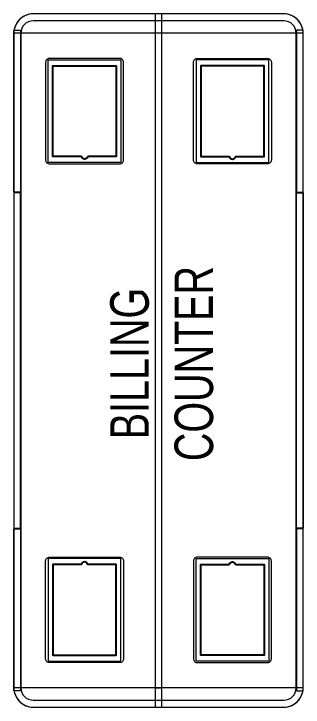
# Model space of a CAD drawing. Header units: feet. Extents: x 3182276 to 3200053, y -5471747 to -5457952.
# Drawn here: x 3191483 to 3192233, y -5465172 to -5463372 of the extents above; entities that cross this region are included whole.
import ezdxf

# ---------------------------------------------------------------- set-up
doc = ezdxf.new("R2010")
doc.units = ezdxf.units.FT
doc.header["$LTSCALE"] = 33
doc.header["$MEASUREMENT"] = 0
doc.linetypes.add('HIDDENX2', pattern=[0.75, 0.5, -0.25])
for name, color, linetype, lineweight in [('LENS-TEXT', 31, 'Continuous', 5), ('LK-FF&E FLOOR', 1, 'Continuous', 9), ('LN-ELEVATION-2', 103, 'Continuous', 20)]:
    doc.layers.add(name, color=color, linetype=linetype, lineweight=lineweight)
doc.styles.add('LK TXT', font='GILC____.TTF', dxfattribs={"height": 100})

# ---------------------------------------------------------------- blocks, each defined once
blk = doc.blocks.new('I-PAD Frame')
at = {"color": 3, "linetype": 'Continuous'}
blk.add_lwpolyline([(357868.7, -232321.1), (358122.7, -232321.1, 0.414214), (358132.7, -232311.1), (358132.7, -232129.1, 0.414214), (358122.7, -232119.1), (357868.7, -232119.1, 0.414214), (357858.7, -232129.1), (357858.7, -232311.1, 0.414214)], format="xyb", close=True, dxfattribs=at)
at = {"color": 3, "linetype": 'Continuous', "lineweight": 25}
blk.add_lwpolyline([(358113.2, -232229.7), (358113.2, -232302.1), (357878.2, -232302.1), (357878.2, -232138.1), (358113.2, -232138.1), (358113.2, -232210.6, 0.327538), (358114.6, -232212.5, -0.733799), (358114.6, -232227.8, 0.327538)], format="xyb", close=True, dxfattribs=at)
blk = doc.blocks.new('Billing Counter 1800')
at = {"color": 5, "linetype": 'HIDDENX2', "ltscale": 0.025}
for p, q in [((-850, -375), (-850, 375)), ((850, -375), (850, 375))]:
    blk.add_line(p, q, dxfattribs=at)
at = {"color": 0, "linetype": 'Continuous'}
for p, q in [((850, 375), (-850, 375)), ((900, -325), (900, 325)), ((-850, -375), (850, -375))]:
    blk.add_line(p, q, dxfattribs=at)
at = {"color": 2, "linetype": 'Continuous'}
blk.add_line((849, -375), (850, -375), dxfattribs=at)
at = {"color": 2, "linetype": 'HIDDENX2', "ltscale": 0.025}
for points in [[(-858, 375), (-437.4, 375), (-437.4, 358), (-858, 358)], [(435.3, 375), (-435.3, 375), (-435.3, 358), (435.3, 358)], [(437.3, 375), (857.9, 375), (857.9, 358), (437.3, 358)], [(-858, -375), (-437.4, -375), (-437.4, -358), (-858, -358)], [(435.3, -375), (-435.3, -375), (-435.3, -358), (435.3, -358)], [(437.3, -375), (857.9, -375), (857.9, -358), (437.3, -358)]]:
    blk.add_lwpolyline(points, close=True, dxfattribs=at)
at = {"color": 5, "linetype": 'Continuous'}
for points in [[(-780.9, 97.3), (-513.9, 97.3), (-513.9, 286.2), (-780.9, 286.2)], [(780.9, 97.3), (513.9, 97.3), (513.9, 286.2), (780.9, 286.2)], [(-780.9, -97.3), (-513.9, -97.3), (-513.9, -286.2), (-780.9, -286.2)], [(780.9, -97.3), (513.9, -97.3), (513.9, -286.2), (780.9, -286.2)]]:
    blk.add_lwpolyline(points, close=True, dxfattribs=at)
at = {"color": 5, "linetype": 'HIDDENX2', "ltscale": 0.025}
blk.add_lwpolyline([(850, 8.5), (-850, 8.5), (-850, -8.5), (850, -8.5)], close=True, dxfattribs=at)
at = {"color": 0, "linetype": 'Continuous'}
for centre, start, end in [((-850, 325), 90, 180), ((850, 325), 0, 90), ((850, -325), 270, 0)]:
    blk.add_arc(centre, 50, start, end, dxfattribs=at)
at = {"layer": 'LN-ELEVATION-2'}
blk.add_line((-900, 325), (-900, -325), dxfattribs=at)
for points in [[(850, 375), (-850, 375, 0.414214), (-900, 325), (-900, -325, 0.414214), (-850, -375), (850, -375, 0.414214), (900, -325), (900, 325, 0.414214)], [(850, 357), (-850, 357, 0.414214), (-882, 325), (-882, -325, 0.414214), (-850, -357), (850, -357, 0.414214), (882, -325), (882, 325, 0.414214)]]:
    blk.add_lwpolyline(points, format="xyb", close=True, dxfattribs=at)
blk.add_lwpolyline([(-900, -8.5), (900, -8.5), (900, 8.5), (-900, 8.5)], close=True, dxfattribs=at)
blk.add_arc((-850, -325), 50, 180, 270, dxfattribs=at)
at = {"color": 2, "linetype": 'Continuous', "xscale": -1, "rotation": 180}
blk.add_blockref('I-PAD Frame', (-358643.2, -232028.4), dxfattribs=at)
at = {"color": 2, "linetype": 'Continuous', "rotation": 180}
blk.add_blockref('I-PAD Frame', (358643.2, -232028.4), dxfattribs=at)
at = {"color": 2, "linetype": 'Continuous'}
blk.add_blockref('I-PAD Frame', (-358643.2, 232028.4), dxfattribs=at)
at = {"color": 2, "linetype": 'Continuous', "xscale": -1}
blk.add_blockref('I-PAD Frame', (358643.2, 232028.4), dxfattribs=at)
at = {"layer": 'LENS-TEXT', "color": 0, "linetype": 'Continuous', "ltscale": 3, "insert": (-7.9, -8.9), "char_height": 100, "attachment_point": 5, "style": 'LK TXT'}
blk.add_mtext_dynamic_manual_height_columns('BILLING COUNTER', width=353.056, gutter_width=0.5, heights=[0], dxfattribs=at)

msp = doc.modelspace()

# ---------------------------------------------------------------- block references
at = {"layer": 'LK-FF&E FLOOR', "rotation": 90}
msp.add_blockref('Billing Counter 1800', (3191857.5, -5464272.2), dxfattribs=at)

doc.saveas('drawing.dxf')
